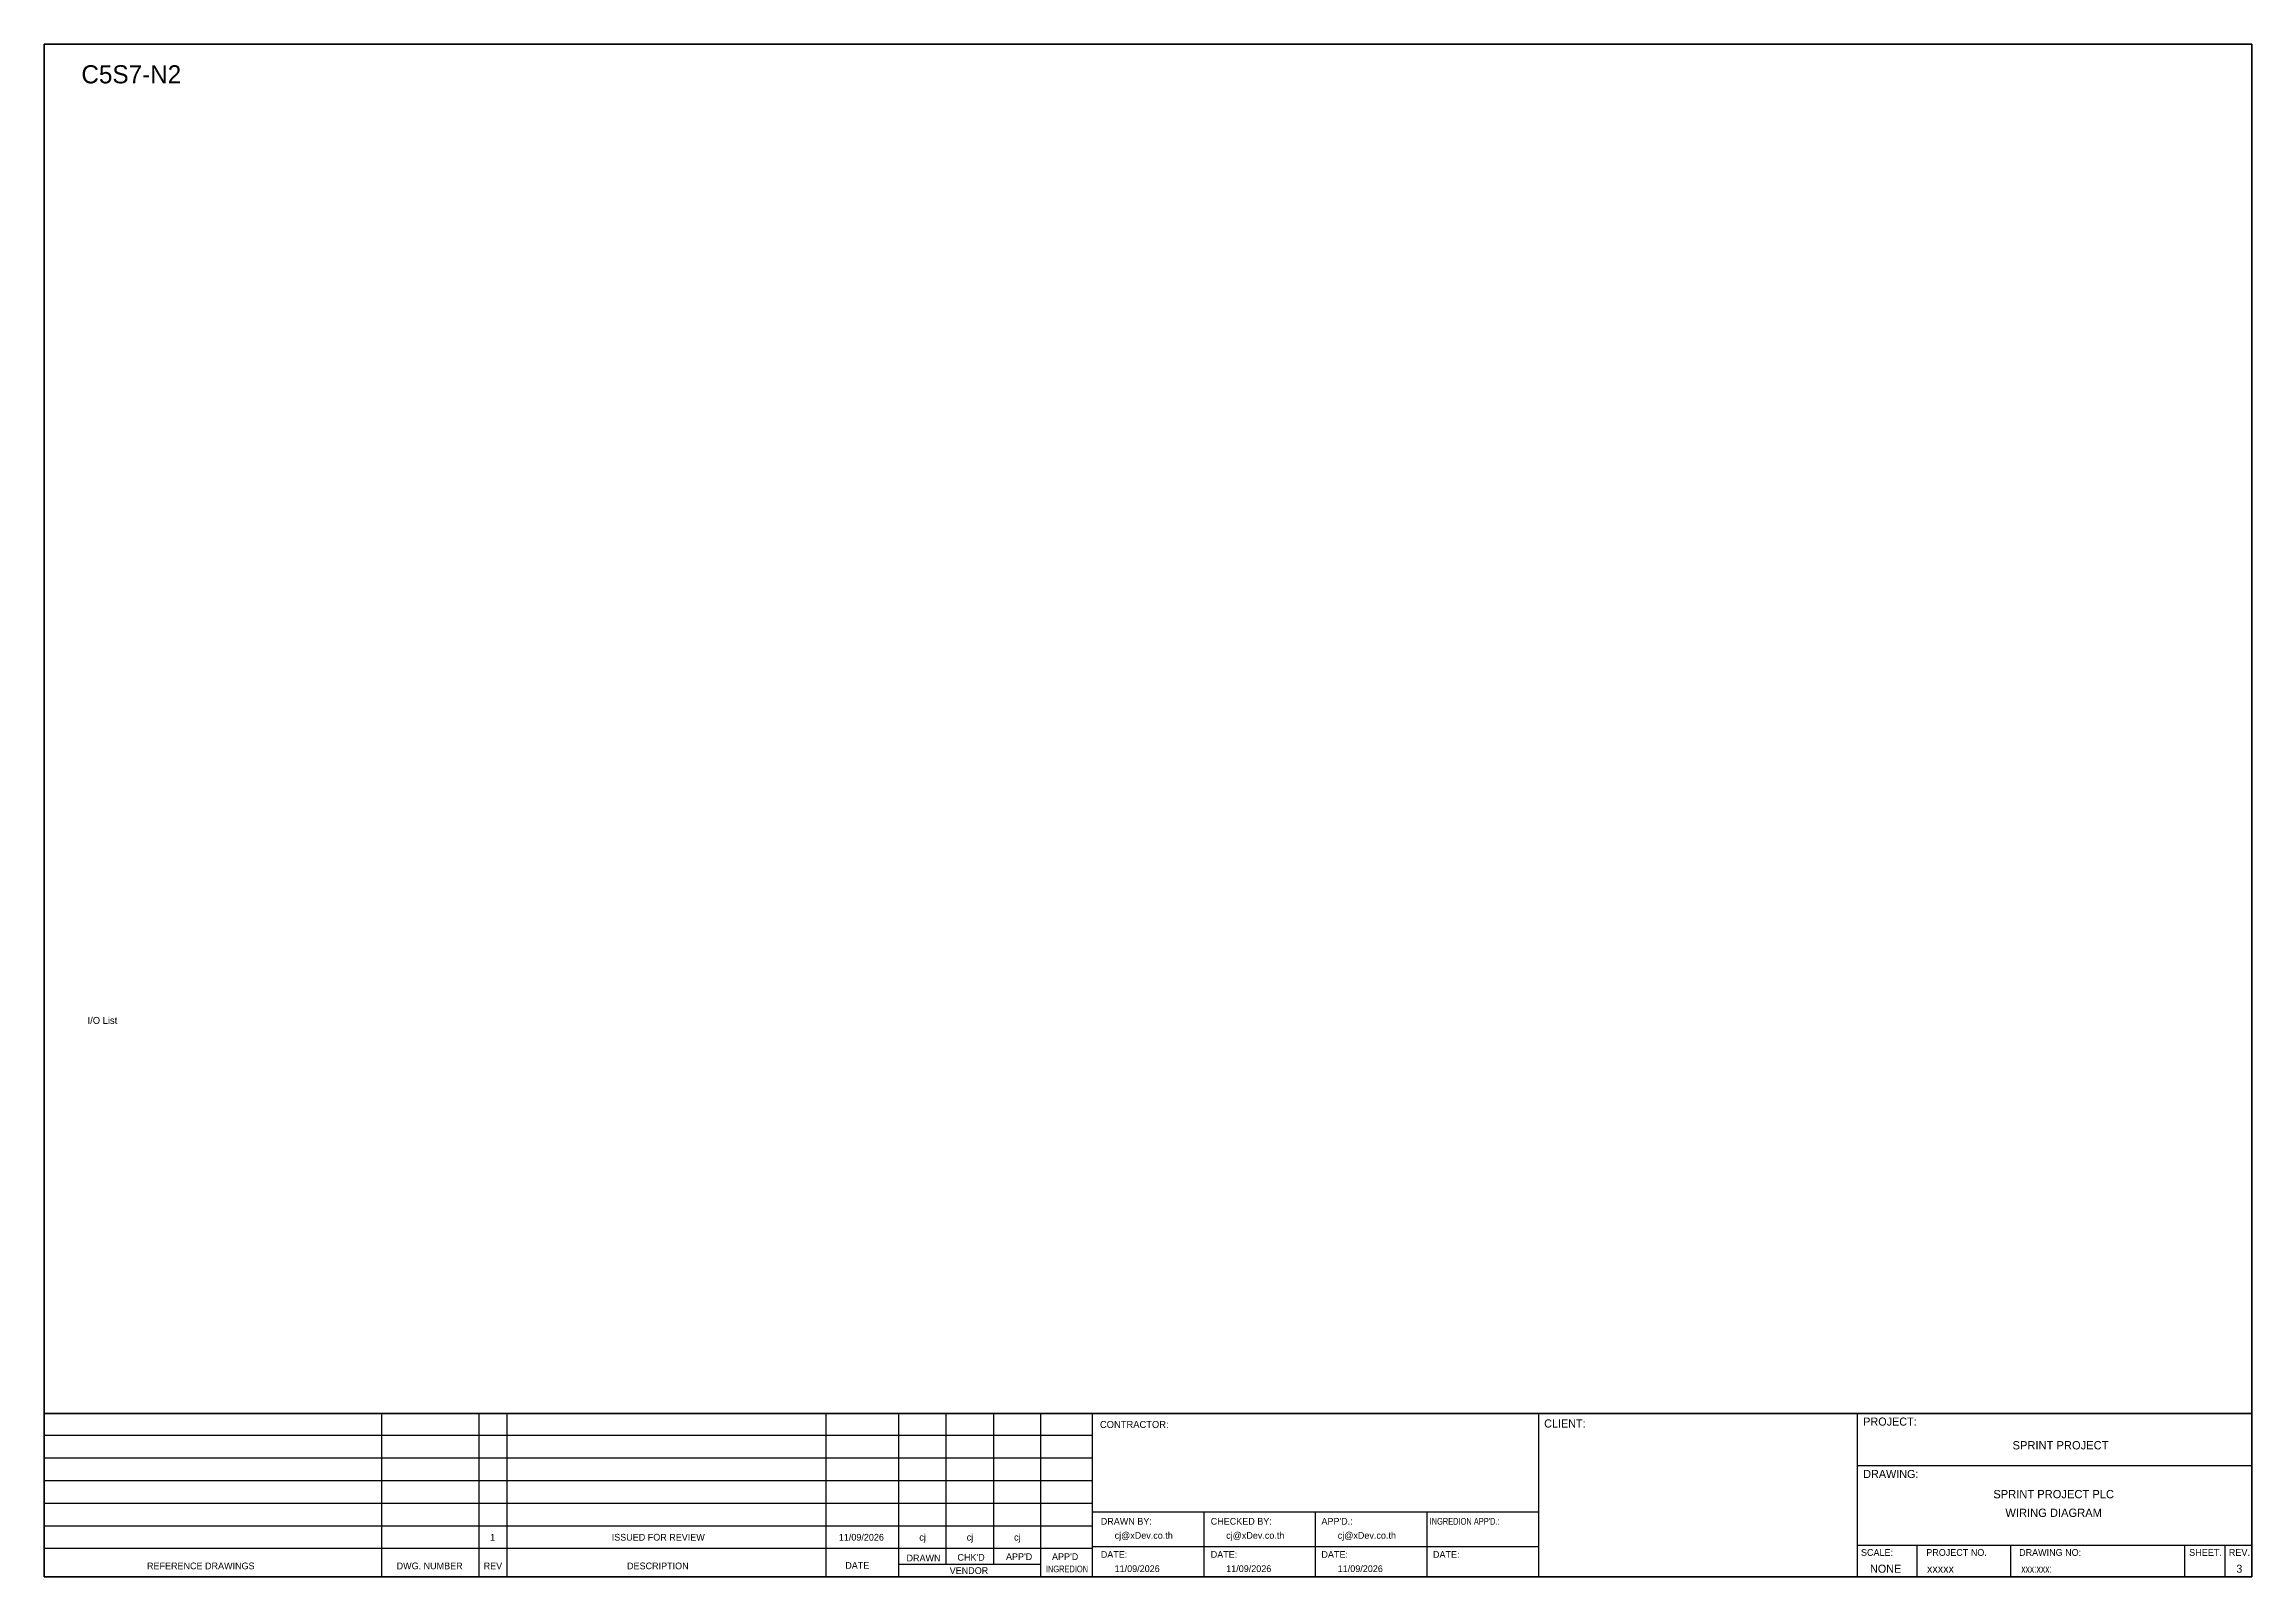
# Model space of a CAD drawing. Header units: metres. Extents: x 0 to 54213, y 0 to 2704.
# Drawn here: x 41933 to 45826, y 0 to 2704 of the extents above; entities that cross this region are included whole.
import ezdxf
from ezdxf.enums import TextEntityAlignment as Align

# ---------------------------------------------------------------- set-up
doc = ezdxf.new("R2010")
doc.units = ezdxf.units.M

msp = doc.modelspace()

# ---------------------------------------------------------------- linework, layer by layer
at = {"color": 4}
for p, q in [((45235.3, 56.1), (45235.3, 0)), ((45400.6, 56.1), (45400.6, 0))]:
    msp.add_line(p, q, dxfattribs=at)
at = {"color": 4, "ltscale": 0.5}
for p, q in [((45707.7, 56.1), (45707.7, 0)), ((45707.7, 56.1), (45707.7, 0)), ((45778.9, 56.1), (45778.9, 0)), ((45778.9, 56.1), (45778.9, 0))]:
    msp.add_line(p, q, dxfattribs=at)
at = {"layer": 'GT_1', "color": 4}
for p, q in [((42528.4, 0), (42528.4, 288.2)), ((42700.3, 0), (42700.3, 288.2)), ((42749.5, 0), (42749.5, 288.2)), ((43312.1, 0), (43312.1, 288.2)), ((43440.4, 0), (43440.4, 288.2)), ((43524, 21.8), (43524, 288.2)), ((43607.5, 21.8), (43607.5, 288.2)), ((43690.8, 0), (43690.8, 288.2)), ((43781.8, 0), (43781.8, 288.2)), ((44568.8, 0), (44568.8, 288.2)), ((45131.1, 0), (45131.1, 288.2)), ((45131.1, 0), (45131.1, 288.2)), ((45131.1, 0), (45131.1, 288.2)), ((43781.8, 249.3), (41933, 249.3)), ((43781.8, 209.5), (41933, 209.5)), ((43781.8, 169.6), (41933, 169.6)), ((43781.8, 129.7), (41933, 129.7)), ((43781.8, 89.7), (41933, 89.7)), ((44568.8, 114.3), (43781.8, 114.3)), ((43978.6, 0), (43978.6, 114.3)), ((44175.3, 0), (44175.3, 114.3)), ((44372.1, 0), (44372.1, 114.3)), ((43781.7, 49.8), (41933, 49.8)), ((44568.8, 52.9), (43781.8, 52.9)), ((45131.1, 56.1), (45826.3, 56.1)), ((43690.8, 21.8), (43440.4, 21.8))]:
    msp.add_line(p, q, dxfattribs=at)
at = {"layer": 'HELPPOINT', "color": 4, "lineweight": 35}
for p, q in [((41933, 0), (41933, 2704.2)), ((41933, 2704.2), (45826.3, 2704.2)), ((41933, 0), (41933, 2704.2)), ((41933, 2704.2), (45826.3, 2704.2)), ((45826.3, 2704.2), (45826.3, 0)), ((45826.3, 2704.2), (45826.3, 0)), ((45826.3, 0), (41933, 0)), ((45826.3, 0), (41933, 0))]:
    msp.add_line(p, q, dxfattribs=at)
at = {"layer": 'HELPPOINT', "color": 4}
for p, q in [((45131.1, 196.6), (45826.3, 196.6)), ((45131.1, 196.6), (45826.3, 196.6)), ((45131.1, 56.1), (45826.3, 56.1))]:
    msp.add_line(p, q, dxfattribs=at)
at = {"layer": 'MEMBER', "color": 4, "lineweight": 35}
msp.add_line((41933, 288.2), (45826.3, 288.2), dxfattribs=at)
msp.add_line((41933, 288.2), (45826.3, 288.2), dxfattribs=at)
at = {"layer": 'MEMBER', "color": 4}
for p, q in [((45131.1, 196.6), (45826.3, 196.6)), ((45131.1, 196.6), (45826.3, 196.6)), ((45131.1, 56.1), (45826.3, 56.1)), ((45131.1, 56.1), (45826.3, 56.1))]:
    msp.add_line(p, q, dxfattribs=at)

# ---------------------------------------------------------------- texts
at = {"color": 2}
msp.add_text('C5S7-N2', height=32, dxfattribs=at).set_placement((41998.7, 2635))
at = {"color": 4, "ltscale": 100}
for s, p in [('SPRINT PROJECT', (45488.9, 232.2)), ('SPRINT PROJECT PLC', (45476.8, 146)), ('WIRING DIAGRAM', (45476.8, 113.1))]:
    msp.add_text(s, height=14.693, dxfattribs=at).set_placement(p, align=Align.MIDDLE_CENTER)
at = {"layer": 'GT_1', "color": 4}
for s, p in [('CLIENT:', (44578.3, 263.5)), ('PROJECT:', (45141, 266.8)), ('DRAWING:', (45141, 174.4))]:
    msp.add_text(s, height=14.25, dxfattribs=at).set_placement(p)
at = {"layer": 'MEMBER', "color": 4, "ltscale": 0.8}
for s, height, p in [('I/O List', 12.35, (42009.6, 975.6)), ('CONTRACTOR:', 12.35, (43794.9, 262.7)), ('DRAWN BY:', 11.88, (43796.4, 92.1)), ('cj@xDev.co.th', 11.875, (43820.8, 67.2)), ('CHECKED BY:', 11.875, (43990.3, 92.1)), ('cj@xDev.co.th', 11.875, (44017.6, 67.2)), ("APP'D.:", 11.88, (44185.5, 92.1)), ('cj@xDev.co.th', 11.875, (44214.3, 67.2)), ('DRAWN', 11.88, (43453.8, 27.3)), ("CHK'D", 11.88, (43543.6, 28.5)), ("APP'D", 11.88, (43629.2, 29.7)), ("APP'D", 11.88, (43710.4, 29.7)), ('DATE:', 11.88, (43796.4, 33.6)), ('DATE:', 11.88, (43990.3, 33.6)), ('DATE:', 11.88, (44185.5, 33.6)), ('DATE:', 11.88, (44382.3, 33.6)), ('SCALE:', 11.88, (45137, 37.1)), ('PROJECT NO.', 11.875, (45252.2, 37.1)), ('DRAWING NO:', 11.875, (45415.9, 37.1)), ('SHEET.', 12, (45715.7, 37.1)), ('REV.', 12, (45785.6, 37.1)), ('REFERENCE DRAWINGS', 11.875, (42114.4, 13.4)), ('DWG. NUMBER', 11.875, (42554.6, 13.4)), ('REV', 11.88, (42708.1, 13.4)), ('DESCRIPTION', 11.875, (42961, 13.4)), ('DATE', 11.88, (43345.8, 14.2)), ('VENDOR', 11.88, (43529.9, 5.1)), ('11/09/2026', 11.88, (43820.8, 8.5)), ('11/09/2026', 11.88, (44017.6, 8.5)), ('11/09/2026', 11.88, (44214.3, 8.5)), ('NONE', 14.23, (45153, 7.3)), ('xxxxx', 14.23, (45253.4, 7.3))]:
    msp.add_text(s, height=height, dxfattribs=at).set_placement(p)
at = {"layer": 'MEMBER', "color": 4, "ltscale": 0.8, "width": 0.8}
for s, height, p in [("INGREDION APP'D.:", 11.875, (44376.3, 92.1)), ('INGREDION', 11.88, (43699.6, 8)), ('xxx:xxx:', 14.23, (45419.6, 7.3))]:
    msp.add_text(s, height=height, dxfattribs=at).set_placement(p)
at = {"layer": 'MEMBER', "color": 4, "ltscale": 0.8}
for s, height, p in [('1', 11.9, (42723.9, 69.9)), ('ISSUED FOR REVIEW', 11.875, (43016, 69.9)), ('11/09/2026', 11.88, (43374.2, 69.9)), ('cj', 11.88, (43482.1, 69.9)), ('cj', 11.88, (43565.7, 69.9)), ('cj', 11.88, (43649.2, 69.9))]:
    msp.add_text(s, height=height, dxfattribs=at).set_placement(p, align=Align.MIDDLE_CENTER)
msp.add_text('3', height=14.2, dxfattribs=at).set_placement((45804.2, 7.3), align=Align.CENTER)

doc.saveas('drawing.dxf')
